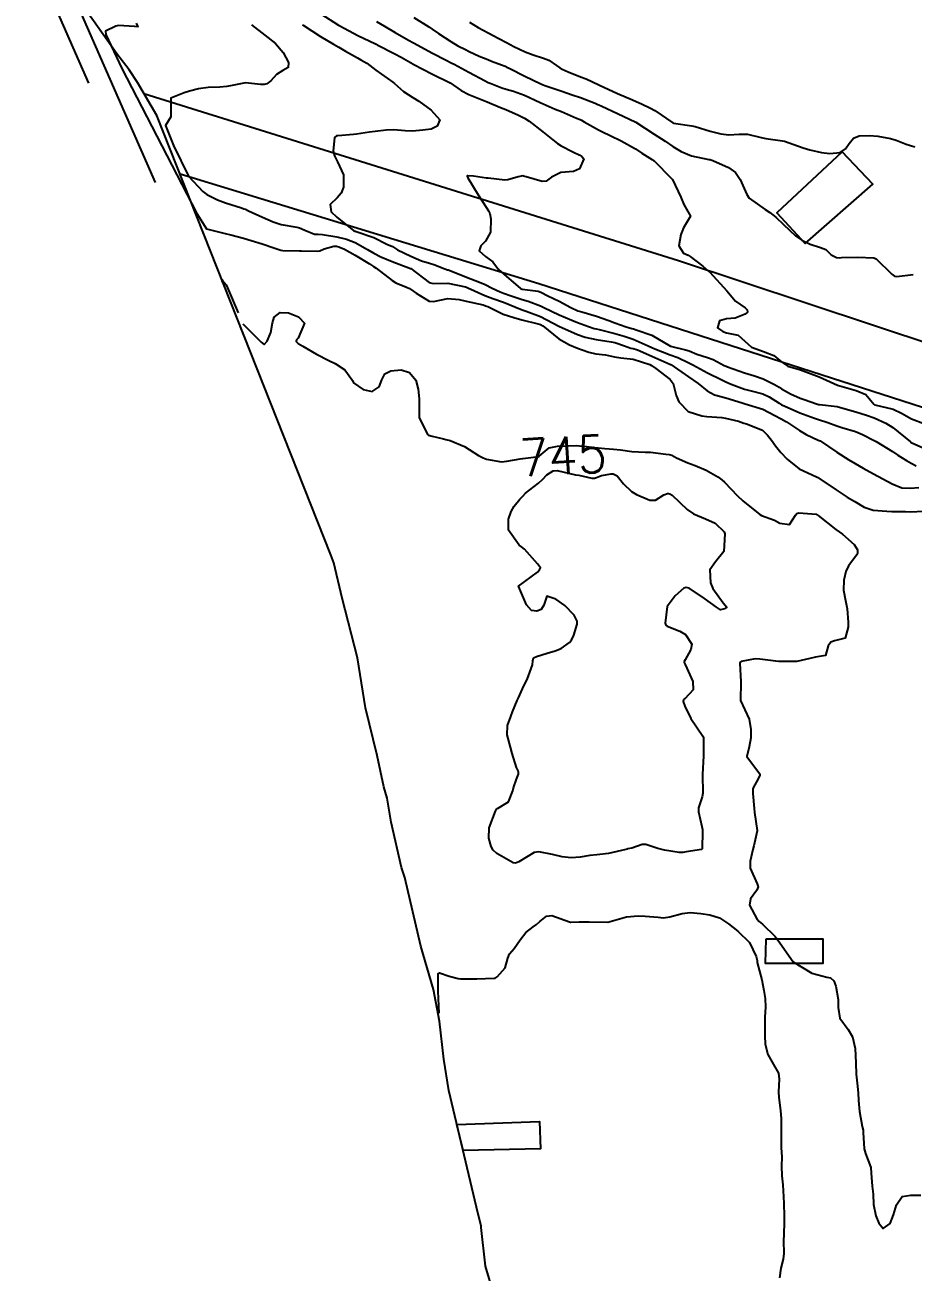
# Model space of a CAD drawing. Header units: metres. Extents: x 307586 to 320046, y 7427249 to 7434250.
# Drawn here: x 314121.3 to 314216.7, y 7432480.6 to 7432614.6 of the extents above; entities that cross this region are included whole.
import ezdxf
from ezdxf.enums import TextEntityAlignment as Align

# ---------------------------------------------------------------- set-up
doc = ezdxf.new("R2010")
doc.units = ezdxf.units.M
doc.header["$MEASUREMENT"] = 0
for name, color, linetype in [('Area', 45, 'Continuous'), ('Cotas', 45, 'Continuous'), ('Curvas de Nivel 1m', 11, 'Continuous'), ('Curvas de Nivel 5m', 15, 'Continuous'), ('Edificações', 30, 'Continuous'), ('Vias Primárias', 230, 'Continuous')]:
    doc.layers.add(name, color=color, linetype=linetype)
doc.styles.add('Style-STANDARD', font='STANDARD.shx')

msp = doc.modelspace()

# ---------------------------------------------------------------- linework, layer by layer
at = {"layer": 'Area'}
msp.add_polyline3d([(314171.65, 7432478.22, 747.36), (314170.76, 7432481.23, 746.76), (314170.3, 7432485.39, 751.95), (314170.31, 7432485.54, 746.87), (314169.8, 7432487.59, 748.19), (314166.81, 7432500.1, 746.56), (314166.29, 7432503.47, 753.16), (314165.83, 7432507.56, 748.97), (314165.17, 7432510.98, 746.33), (314163.81, 7432515.63, 745.68), (314162.09, 7432523.02, 745.68), (314161.74, 7432524.07, 745.62), (314160.61, 7432528.95, 750.7), (314160.19, 7432531.54, 749.88), (314159.83, 7432532.75, 746.8), (314159.11, 7432536.12, 746.49), (314157.88, 7432541.26, 745.62), (314157, 7432546.63, 745.97), (314155.35, 7432553.02, 745.63), (314154.46, 7432556.83, 747.19), (314154.16, 7432557.7, 747.51), (314135.46, 7432604.91, 742.93), (314133.36, 7432608.45, 743.86), (314132.48, 7432609.81, 745.17), (314131.15, 7432611.55, 744.81), (314128.01, 7432615.96, 744.06)], dxfattribs=at)
at = {"layer": 'Curvas de Nivel 1m', "flags": 128}
for points, elevation in [([(314128.12, 7432608.4), (314121.27, 7432624.07)], 743), ([(314135.31, 7432597.71), (314126.46, 7432617.93)], 744), ([(314153.07, 7432615.85), (314154.98, 7432614.63), (314155.05, 7432614.59), (314155.1, 7432614.56), (314157.04, 7432613.52), (314158.94, 7432612.6), (314159.02, 7432612.56), (314159.12, 7432612.51), (314161.01, 7432611.55), (314161.7, 7432611.17), (314162.95, 7432610.46), (314163, 7432610.43), (314163.06, 7432610.4), (314164.99, 7432609.39), (314166.97, 7432608.42), (314168.16, 7432607.6), (314168.96, 7432607.18), (314170.95, 7432606.37), (314172.38, 7432605.78), (314172.95, 7432605.57), (314174.31, 7432604.95), (314174.94, 7432604.64), (314175.45, 7432604.31), (314176.92, 7432603.14), (314178.02, 7432602.28), (314178.52, 7432601.9), (314178.9, 7432601.65), (314180.14, 7432601.01), (314180.89, 7432600.63), (314181.13, 7432600.49), (314181.33, 7432600.24), (314180.87, 7432599.18), (314180.23, 7432598.89), (314178.87, 7432598.78), (314177.85, 7432598.29), (314177.29, 7432597.86), (314176.86, 7432597.82), (314175.12, 7432598.32), (314174.86, 7432598.4), (314174.77, 7432598.41), (314174.29, 7432598.33), (314173.18, 7432598.01), (314172.86, 7432597.97), (314171.06, 7432598.17), (314170.86, 7432598.19), (314169.49, 7432598.38), (314168.85, 7432598.44), (314168.81, 7432598.44), (314168.78, 7432598.39), (314168.85, 7432598.22), (314169.96, 7432596.38), (314170.82, 7432595.05), (314171.1, 7432594.65), (314171.23, 7432594.36), (314171.35, 7432593.82), (314171.32, 7432592.36), (314170.77, 7432591.42), (314170.25, 7432590.9), (314170.1, 7432590.38), (314170.76, 7432589.74), (314171.56, 7432589.17), (314172.17, 7432588.35), (314172.74, 7432587.85), (314174.52, 7432586.32), (314174.71, 7432586.26), (314176.44, 7432586.02), (314176.71, 7432585.93), (314177.47, 7432585.52), (314178.7, 7432584.94), (314179.92, 7432584.26), (314180.69, 7432583.93), (314181.13, 7432583.8), (314182.68, 7432583.35), (314184.01, 7432582.87), (314184.67, 7432582.61), (314185.88, 7432582.18), (314186.51, 7432582.02), (314186.66, 7432581.97), (314186.96, 7432581.86), (314188.65, 7432581.29), (314190.64, 7432580.13), (314192.27, 7432579.74), (314192.64, 7432579.6), (314193.48, 7432579.25), (314194.63, 7432578.91), (314195.25, 7432578.7), (314196.42, 7432578.05), (314196.62, 7432577.95), (314196.79, 7432577.88), (314198.61, 7432577.25), (314199.69, 7432576.94), (314200.6, 7432576.61), (314201.81, 7432575.99), (314202.31, 7432575.71), (314202.59, 7432575.54), (314203.56, 7432574.99), (314204.58, 7432574.54), (314205.01, 7432574.39), (314206.35, 7432573.93), (314206.57, 7432573.86), (314206.65, 7432573.85), (314208.57, 7432573.62), (314208.93, 7432573.54), (314210.56, 7432573.06), (314211.72, 7432572.71), (314212.55, 7432572.41), (314213.79, 7432571.85), (314214.54, 7432571.38), (314216.44, 7432569.82), (314216.48, 7432569.78), (314216.52, 7432569.76), (314217.88, 7432569.16)], 741), ([(314133.21, 7432614.82), (314133.41, 7432614.45), (314133.05, 7432614.49), (314131.32, 7432614.57), (314131.05, 7432614.5), (314129.93, 7432613.97), (314129.97, 7432613.62), (314131.69, 7432609.97), (314139.75, 7432594.37), (314140.78, 7432592.73), (314142.78, 7432592.22), (314143.39, 7432592.08), (314144.77, 7432591.74), (314145.59, 7432591.49), (314146.77, 7432591.11), (314148.13, 7432590.64), (314148.76, 7432590.44), (314148.98, 7432590.41), (314150.76, 7432590.38), (314150.99, 7432590.38), (314152.76, 7432590.34), (314152.97, 7432590.37), (314153.42, 7432590.57), (314154.46, 7432590.87), (314154.77, 7432590.85), (314155, 7432590.79), (314155.62, 7432590.55), (314156.75, 7432589.91), (314158.29, 7432588.97), (314158.74, 7432588.69), (314159.01, 7432588.51), (314160.72, 7432587.16), (314161.14, 7432586.91), (314162.27, 7432586.47), (314162.58, 7432586.33), (314162.71, 7432586.26), (314163.33, 7432585.83), (314164.7, 7432584.96), (314165.17, 7432584.91), (314166.7, 7432585.24), (314167.95, 7432585.14), (314168.7, 7432584.96), (314170.52, 7432584.55), (314170.69, 7432584.49), (314170.78, 7432584.46), (314171, 7432584.37), (314172.68, 7432583.54), (314173.82, 7432583.19), (314174.67, 7432582.95), (314176.44, 7432582.52), (314176.67, 7432582.45), (314176.92, 7432582.29), (314178.65, 7432580.91), (314179.78, 7432580.26), (314180.64, 7432579.91), (314181.88, 7432579.48), (314182.63, 7432579.3), (314183.67, 7432579.17), (314184.63, 7432578.97), (314185.31, 7432578.87), (314186.63, 7432578.73), (314188.44, 7432578.15), (314188.62, 7432578.04), (314189.06, 7432577.71), (314190.6, 7432576.52), (314190.95, 7432576.12), (314191.27, 7432574.81), (314191.53, 7432574.12), (314192.56, 7432573.11), (314194.02, 7432572.62), (314194.55, 7432572.56), (314196.16, 7432572.45), (314196.55, 7432572.39), (314197.97, 7432572.04), (314198.54, 7432571.85), (314198.8, 7432571.77), (314200.53, 7432571.08), (314201.07, 7432570.54), (314201.5, 7432570), (314201.95, 7432569.42), (314202.51, 7432568.7), (314203.19, 7432567.97), (314204.49, 7432566.95), (314206.35, 7432566.06), (314206.47, 7432566), (314206.59, 7432565.93), (314208.46, 7432564.67), (314209.65, 7432563.9), (314210.45, 7432563.42), (314211.48, 7432562.83), (314212.43, 7432562.49), (314213.91, 7432562.37), (314214.43, 7432562.34), (314215.92, 7432562.33), (314216.43, 7432562.32), (314217.84, 7432562.39)], 744), ([(314145.62, 7432614.67), (314147.04, 7432613.56), (314148.18, 7432612.64), (314149.01, 7432611.69), (314149.58, 7432610.62), (314149.54, 7432610.08), (314148.99, 7432609.74), (314148.3, 7432609.32), (314147.7, 7432608.64), (314147.28, 7432608.33), (314146.97, 7432608.25), (314146.57, 7432608.25), (314144.97, 7432608.41), (314143.53, 7432608.13), (314142.97, 7432608.01), (314142.23, 7432607.97), (314140.96, 7432607.93), (314139.91, 7432607.79), (314138.96, 7432607.53), (314138.37, 7432607.35), (314136.95, 7432606.77), (314136.93, 7432604.77), (314136.39, 7432603.83), (314137.25, 7432601.68), (314138.85, 7432598.39), (314140.4, 7432596.73), (314140.83, 7432596.41), (314141.96, 7432595.85), (314142.82, 7432595.53), (314144.53, 7432594.97), (314144.81, 7432594.88), (314144.96, 7432594.83), (314145.29, 7432594.67), (314146.8, 7432593.99), (314147.95, 7432593.49), (314148.79, 7432593.2), (314150.49, 7432592.91), (314150.79, 7432592.84), (314151.34, 7432592.6), (314152.37, 7432592.17), (314152.78, 7432592.14), (314153.23, 7432592.13), (314154.78, 7432591.86), (314155.84, 7432591.61), (314156.77, 7432591.27), (314158.1, 7432590.52), (314158.76, 7432590.12), (314159.53, 7432589.73), (314160.74, 7432589.22), (314162.71, 7432588.48), (314162.73, 7432588.47), (314162.75, 7432588.46), (314164.72, 7432586.96), (314165.14, 7432586.86), (314166.72, 7432586.88), (314168.61, 7432586.5), (314168.71, 7432586.46), (314168.87, 7432586.39), (314170.7, 7432585.57), (314171.57, 7432585.23), (314172.7, 7432584.83), (314173.93, 7432584.33), (314174.69, 7432584.01), (314175.13, 7432583.87), (314176.68, 7432583.31), (314178.66, 7432582.27), (314180.65, 7432581.37), (314181.49, 7432581.08), (314182.65, 7432580.84), (314184.27, 7432580.58), (314184.65, 7432580.5), (314184.88, 7432580.43), (314185.61, 7432580.19), (314186.38, 7432579.91), (314186.64, 7432579.85), (314187.1, 7432579.71), (314188.63, 7432579.03), (314190.57, 7432578.18), (314190.62, 7432578.16), (314190.65, 7432578.15), (314190.68, 7432578.13), (314192.6, 7432576.82), (314193.61, 7432576.09), (314194.59, 7432575.31), (314195.39, 7432574.87), (314196.58, 7432574.55), (314198.35, 7432574.03), (314198.57, 7432573.96), (314198.67, 7432573.93), (314200.56, 7432573.34), (314201.86, 7432572.68), (314202.55, 7432572.29), (314203.12, 7432571.97), (314204.53, 7432571.05), (314205.22, 7432570.64), (314206.52, 7432570.03), (314206.72, 7432569.93), (314208.51, 7432568.74), (314209.83, 7432567.9), (314210.5, 7432567.5), (314211.36, 7432567.01), (314212.48, 7432566.39), (314213.47, 7432565.85), (314214.47, 7432565.31), (314215.52, 7432564.88), (314216.46, 7432564.85), (314217.33, 7432564.93)], 743), ([(314151.1, 7432614.65), (314151.16, 7432614.61), (314153.03, 7432613.39), (314154.43, 7432612.57), (314155.02, 7432612.24), (314155.73, 7432611.84), (314157.01, 7432611.11), (314157.38, 7432610.91), (314158.01, 7432610.52), (314158.99, 7432609.78), (314160.8, 7432608.49), (314160.97, 7432608.35), (314161.97, 7432607.48), (314162.96, 7432606.85), (314163.61, 7432606.45), (314164.94, 7432605.5), (314165.84, 7432604.43), (314165.58, 7432603.78), (314164.92, 7432603.45), (314164.04, 7432603.32), (314162.91, 7432603.23), (314162.14, 7432603.25), (314160.92, 7432603.36), (314160.08, 7432603.33), (314158.91, 7432603.19), (314158.31, 7432603.12), (314156.91, 7432602.92), (314156.58, 7432602.87), (314154.91, 7432602.73), (314154.76, 7432602.71), (314154.54, 7432602.56), (314154.39, 7432601.07), (314154.53, 7432600.56), (314154.87, 7432599.93), (314155.5, 7432598.55), (314155.49, 7432597.2), (314155.26, 7432596.55), (314154.83, 7432596.06), (314154.06, 7432595.33), (314154.17, 7432594.57), (314154.8, 7432593.99), (314156.62, 7432592.53), (314156.74, 7432592.49), (314156.78, 7432592.48), (314156.87, 7432592.44), (314158.78, 7432591.78), (314160.17, 7432591.09), (314160.77, 7432590.82), (314160.97, 7432590.69), (314161.31, 7432590.48), (314162.75, 7432589.79), (314163.89, 7432589.3), (314164.74, 7432589.03), (314165.21, 7432588.9), (314166.38, 7432588.42), (314166.67, 7432588.33), (314166.74, 7432588.32), (314166.85, 7432588.3), (314168.73, 7432587.55), (314170.11, 7432586.99), (314170.72, 7432586.73), (314171.47, 7432586.36), (314172.33, 7432585.97), (314172.71, 7432585.83), (314173.52, 7432585.52), (314174.7, 7432585.15), (314175.36, 7432584.97), (314176.69, 7432584.47), (314177.04, 7432584.29), (314178.68, 7432583.47), (314180.03, 7432582.9), (314180.67, 7432582.66), (314181.85, 7432582.23), (314182.46, 7432582.02), (314182.66, 7432581.97), (314182.97, 7432581.91), (314184.66, 7432581.47), (314185.68, 7432581.21), (314186.65, 7432580.88), (314188.24, 7432580.15), (314188.64, 7432579.97), (314188.95, 7432579.84), (314190.63, 7432579.2), (314191.42, 7432578.9), (314192.63, 7432578.34), (314193.06, 7432578.1), (314194.61, 7432577.24), (314196.17, 7432576.49), (314196.6, 7432576.29), (314197.16, 7432576.04), (314198.59, 7432575.49), (314199.31, 7432575.3), (314200.58, 7432574.99), (314201.26, 7432574.68), (314202.31, 7432573.98), (314202.57, 7432573.82), (314202.86, 7432573.69), (314204.56, 7432572.96), (314206.11, 7432572.38), (314206.55, 7432572.25), (314207.56, 7432571.92), (314208.54, 7432571.54), (314209.08, 7432571.36), (314210.53, 7432570.95), (314211.29, 7432570.64), (314212.52, 7432569.99), (314212.76, 7432569.86), (314214.51, 7432568.78), (314215.07, 7432568.4), (314216.01, 7432567.82), (314216.5, 7432567.55), (314217.05, 7432567.25)], 742), ([(314163.06, 7432615.46), (314164.67, 7432614.44), (314165.05, 7432614.2), (314165.73, 7432613.74), (314167.03, 7432612.88), (314167.8, 7432612.41), (314168.61, 7432611.99), (314169.02, 7432611.8), (314170.1, 7432611.29), (314171.01, 7432610.92), (314171.4, 7432610.76), (314172.5, 7432610.35), (314172.87, 7432610.21), (314173, 7432610.15), (314173.38, 7432609.96), (314174.99, 7432609.14), (314176.73, 7432608.3), (314176.98, 7432608.2), (314177.13, 7432608.15), (314178.97, 7432607.51), (314180.09, 7432607.13), (314180.96, 7432606.83), (314182.54, 7432606.23), (314182.83, 7432606.1), (314182.95, 7432606.04), (314183.27, 7432605.9), (314184.94, 7432605.12), (314186.93, 7432604.18), (314188.91, 7432602.91), (314190.07, 7432602.14), (314190.9, 7432601.57), (314191.8, 7432601.03), (314192.89, 7432600.59), (314194.77, 7432600.19), (314194.88, 7432600.17), (314195.19, 7432600.08), (314196.88, 7432599.31), (314197.62, 7432598.8), (314198.13, 7432598.04), (314198.84, 7432596.42), (314199.12, 7432596.03), (314200.82, 7432594.82), (314201.31, 7432594.49), (314201.96, 7432593.99), (314202.8, 7432593.18), (314204.09, 7432591.97), (314204.78, 7432591.52), (314205.65, 7432591.07), (314206.77, 7432590.72), (314207.35, 7432590.51), (314207.93, 7432589.92), (314208.5, 7432589.65), (314208.76, 7432589.62), (314209.03, 7432589.63), (314210.76, 7432589.7), (314212.51, 7432589.62), (314212.76, 7432589.5), (314214.44, 7432587.84), (314214.74, 7432587.63), (314214.98, 7432587.59), (314216.74, 7432587.82)], 739), ([(314169.06, 7432614.95), (314169.97, 7432614.38), (314171.04, 7432613.79), (314172.2, 7432613.19), (314173.03, 7432612.75), (314173.82, 7432612.33), (314175.02, 7432611.77), (314175.9, 7432611.43), (314177.01, 7432611.06), (314177.56, 7432610.84), (314178.38, 7432610.28), (314178.74, 7432610.02), (314179, 7432609.89), (314179.64, 7432609.62), (314180.99, 7432609.07), (314181.59, 7432608.84), (314182.93, 7432608.22), (314182.98, 7432608.2), (314183.02, 7432608.18), (314184.97, 7432607.26), (314186.55, 7432606.59), (314186.96, 7432606.43), (314187.54, 7432606.17), (314188.49, 7432605.7), (314188.95, 7432605.43), (314190.89, 7432604.13), (314190.93, 7432604.11), (314190.98, 7432604.08), (314192.93, 7432603.81), (314193.31, 7432603.71), (314194.92, 7432603.21), (314196.06, 7432602.93), (314196.91, 7432602.83), (314198.04, 7432602.92), (314198.92, 7432602.9), (314200.39, 7432602.54), (314200.91, 7432602.43), (314202.69, 7432602.2), (314202.91, 7432602.15), (314203.42, 7432601.97), (314204.9, 7432601.43), (314205.63, 7432601.22), (314206.89, 7432600.93), (314207.79, 7432600.82), (314208.89, 7432600.94), (314209.47, 7432601.33), (314209.84, 7432601.9), (314210.33, 7432602.48), (314210.92, 7432602.71), (314212.02, 7432602.77), (314212.92, 7432602.7), (314214.31, 7432602.45), (314214.91, 7432602.26), (314215.99, 7432601.83), (314216.9, 7432601.54)], 738), ([(314165.78, 7432508.41), (314165.68, 7432510.8), (314165.69, 7432512.68), (314165.83, 7432512.77), (314166.87, 7432512.4), (314167.82, 7432512.14), (314168.09, 7432512.12), (314169.82, 7432512.1), (314171.68, 7432512.2), (314171.82, 7432512.2), (314171.92, 7432512.25), (314172.03, 7432512.34), (314172.87, 7432513.3), (314173.18, 7432514.33), (314173.36, 7432514.82), (314173.86, 7432515.39), (314174.49, 7432516.31), (314175.09, 7432517.09), (314175.89, 7432517.72), (314176.23, 7432517.95), (314176.6, 7432518.28), (314177.32, 7432518.86), (314177.91, 7432518.92), (314179.81, 7432518.25), (314179.9, 7432518.22), (314179.94, 7432518.21), (314180.85, 7432518.24), (314181.9, 7432518.25), (314183.9, 7432518.2), (314185.91, 7432518.78), (314187.17, 7432518.9), (314187.91, 7432518.85), (314189.31, 7432518.74), (314189.91, 7432518.69), (314190.58, 7432518.79), (314191.91, 7432519.15), (314192.77, 7432519.24), (314193.91, 7432519.14), (314194.86, 7432519.01), (314195.91, 7432518.68), (314196.89, 7432518.04), (314197.89, 7432517.23), (314199.14, 7432516.02), (314199.86, 7432514.53), (314199.95, 7432514.1), (314199.96, 7432514.01), (314199.98, 7432513.87), (314200.47, 7432512), (314200.68, 7432510.87), (314200.81, 7432509.99), (314200.86, 7432509.06), (314200.8, 7432507.99), (314200.78, 7432506.98), (314200.79, 7432505.99), (314200.83, 7432505.08), (314201.11, 7432503.99), (314201.72, 7432502.9), (314202.24, 7432501.97), (314202.34, 7432501.33), (314202.25, 7432499.97), (314202.28, 7432499.37), (314202.48, 7432497.97), (314202.54, 7432497.08), (314202.54, 7432495.97), (314202.54, 7432495.06), (314202.56, 7432493.97), (314202.6, 7432492.97), (314202.57, 7432491.97), (314202.6, 7432490.94), (314202.71, 7432489.97), (314202.81, 7432488.7), (314202.84, 7432487.97), (314202.88, 7432486.61), (314202.87, 7432485.97), (314202.82, 7432484.64), (314202.81, 7432483.97), (314202.83, 7432482.61), (314202.75, 7432481.97), (314202.49, 7432481.01), (314202.35, 7432479.97)], 746)]:
    msp.add_lwpolyline(points, dxfattribs=dict(at, elevation=elevation))
at = {"layer": 'Curvas de Nivel 1m', "elevation": 746, "flags": 128}
msp.add_lwpolyline([(314183.25, 7432566.21), (314184.27, 7432566.41), (314184.48, 7432566.4), (314184.9, 7432566.19), (314185.59, 7432565.31), (314186.46, 7432564.48), (314187.01, 7432564.16), (314188.44, 7432563.58), (314189.04, 7432563.55), (314189.94, 7432564.14), (314190.31, 7432564.28), (314190.45, 7432564.28), (314190.58, 7432564.25), (314190.83, 7432564.12), (314192.43, 7432562.58), (314193.12, 7432562.09), (314194.42, 7432561.57), (314195.44, 7432561.09), (314196.4, 7432560.15), (314196.46, 7432560.05), (314196.5, 7432559.95), (314196.38, 7432558.05), (314195.5, 7432556.93), (314194.88, 7432556.07), (314194.94, 7432554.67), (314195.21, 7432554.07), (314196.31, 7432552.52), (314196.69, 7432552.05), (314196.45, 7432551.9), (314196.3, 7432551.85), (314196.04, 7432551.79), (314195.6, 7432552.06), (314194.32, 7432552.99), (314192.64, 7432554.1), (314192.33, 7432554.17), (314192.08, 7432554.1), (314191.14, 7432553.3), (314190.3, 7432552.13), (314190.08, 7432550.34), (314190.15, 7432550.13), (314190.28, 7432550.02), (314191.66, 7432549.49), (314192.27, 7432549.11), (314192.93, 7432548.09), (314192.85, 7432547.5), (314192.24, 7432546.4), (314192.13, 7432546.21), (314192.13, 7432546.1), (314192.16, 7432546.03), (314192.23, 7432545.91), (314193.04, 7432544.09), (314193.1, 7432543.19), (314192.18, 7432542.23), (314192.11, 7432542.18), (314192.05, 7432542.1), (314192.01, 7432541.93), (314192.18, 7432541.44), (314192.83, 7432540.09), (314194.14, 7432538.2), (314194.17, 7432538.11), (314194.18, 7432538.08), (314194.18, 7432538.04), (314194.21, 7432536.08), (314194.09, 7432534.08), (314194.12, 7432532.08), (314194.06, 7432531.68), (314193.64, 7432530.49), (314193.64, 7432530.08), (314194.03, 7432528.49), (314194.1, 7432528.16), (314194.1, 7432528.08), (314194.1, 7432528), (314194.05, 7432526.08), (314193.99, 7432526.03), (314192.33, 7432525.76), (314191.99, 7432525.71), (314191.59, 7432525.7), (314189.99, 7432525.95), (314189.29, 7432526.14), (314188, 7432526.57), (314187.61, 7432526.54), (314186.48, 7432526.17), (314186.08, 7432526.08), (314185.99, 7432526.06), (314185.85, 7432526.03), (314183.99, 7432525.58), (314182.74, 7432525.45), (314181.98, 7432525.37), (314180.93, 7432525.18), (314179.98, 7432525.13), (314179.01, 7432525.23), (314177.98, 7432525.47), (314176.51, 7432525.76), (314175.99, 7432525.7), (314174.36, 7432524.69), (314173.98, 7432524.54), (314173.73, 7432524.57), (314171.99, 7432525.59), (314171.59, 7432525.94), (314171.36, 7432526.35), (314171.12, 7432527.24), (314171.16, 7432528.35), (314171.83, 7432530.13), (314171.95, 7432530.34), (314172.04, 7432530.43), (314173.23, 7432531.15), (314173.7, 7432532.32), (314173.76, 7432532.63), (314174.08, 7432533.58), (314174.31, 7432534.1), (314174.33, 7432534.32), (314174.27, 7432534.49), (314174.1, 7432534.84), (314173.64, 7432536.32), (314173.44, 7432537.01), (314173.08, 7432538.33), (314173.12, 7432539.36), (314173.49, 7432540.33), (314173.66, 7432540.83), (314174.18, 7432542.02), (314174.31, 7432542.32), (314174.89, 7432543.62), (314175.23, 7432544.3), (314175.81, 7432545.88), (314175.86, 7432546.3), (314175.91, 7432546.62), (314176.24, 7432546.77), (314177.41, 7432547.11), (314178.25, 7432547.36), (314178.9, 7432547.62), (314179.78, 7432548.25), (314180.01, 7432548.51), (314180.27, 7432549.07), (314180.6, 7432550.25), (314180.61, 7432550.56), (314180.29, 7432551.2), (314179.31, 7432552.26), (314178.31, 7432552.94), (314177.36, 7432553.24), (314177.02, 7432552.28), (314176.76, 7432551.82), (314176.3, 7432551.62), (314175.7, 7432551.7), (314175.19, 7432552.31), (314174.33, 7432554.32), (314176.35, 7432555.81), (314176.57, 7432556.07), (314176.66, 7432556.29), (314176.36, 7432556.73), (314174.94, 7432558.31), (314174.62, 7432558.56), (314174.39, 7432558.73), (314173.25, 7432560.33), (314173.24, 7432561.51), (314173.54, 7432562.33), (314173.84, 7432562.92), (314174.44, 7432563.68), (314174.79, 7432563.98), (314175.07, 7432564.31), (314176.46, 7432565.41), (314176.93, 7432565.83), (314177.37, 7432566.28), (314178.04, 7432566.71), (314178.48, 7432566.76), (314180.44, 7432566.29), (314180.47, 7432566.28), (314180.8, 7432566.25), (314182.18, 7432565.93), (314182.47, 7432565.92), (314182.7, 7432565.99)], close=True, dxfattribs=at)
at = {"layer": 'Curvas de Nivel 5m', "flags": 128}
for points, elevation in [([(314159.06, 7432615.03), (314159.92, 7432614.5), (314161.04, 7432613.84), (314162.48, 7432613.02), (314163.03, 7432612.71), (314163.48, 7432612.46), (314165.01, 7432611.63), (314166.62, 7432610.81), (314167, 7432610.61), (314167.13, 7432610.55), (314167.39, 7432610.41), (314168.99, 7432609.56), (314170.73, 7432608.62), (314170.97, 7432608.49), (314171.06, 7432608.45), (314171.26, 7432608.37), (314172.51, 7432607.88), (314172.97, 7432607.74), (314173.79, 7432607.51), (314174.96, 7432607.08), (314176.63, 7432606.3), (314176.95, 7432606.15), (314178.27, 7432605.6), (314178.94, 7432605.33), (314180.56, 7432604.63), (314180.94, 7432604.47), (314181.08, 7432604.4), (314181.37, 7432604.24), (314182.92, 7432603.38), (314184.58, 7432602.53), (314184.91, 7432602.39), (314185.35, 7432602.2), (314186.89, 7432601.31), (314187.57, 7432600.85), (314188.73, 7432600.15), (314188.82, 7432600.09), (314188.88, 7432600.03), (314190.77, 7432598.13), (314190.86, 7432598.02), (314191.77, 7432596.12), (314192.07, 7432595.36), (314192.81, 7432594.1), (314192.06, 7432592.84), (314191.76, 7432592.12), (314191.55, 7432590.89), (314192.06, 7432590.11), (314192.55, 7432589.89), (314192.76, 7432589.77), (314194.14, 7432588.7), (314194.74, 7432588.19), (314194.87, 7432588.08), (314196.71, 7432586.06), (314197.62, 7432584.96), (314198.69, 7432584.22), (314198.9, 7432584.03), (314198.94, 7432583.78), (314198.69, 7432583.56), (314197.6, 7432583.13), (314196.68, 7432583.06), (314195.9, 7432582.85), (314195.69, 7432582.07), (314196.28, 7432581.69), (314196.66, 7432581.56), (314197.91, 7432581.29), (314198.65, 7432580.67), (314199.35, 7432580.02), (314200.64, 7432579.56), (314201.77, 7432579.13), (314202.63, 7432578.41), (314203.26, 7432577.97), (314204.62, 7432577.56), (314205.2, 7432577.37), (314206.61, 7432576.81), (314208.59, 7432575.91), (314210.59, 7432575.37), (314211.65, 7432574.94), (314212.53, 7432573.86), (314212.57, 7432573.83), (314212.61, 7432573.82), (314214.57, 7432573.34), (314215.49, 7432572.9), (314216.55, 7432572.31), (314217.86, 7432571.8)], 740), ([(314142.49, 7432587.02), (314142.43, 7432587.28), (314142.63, 7432586.92), (314142.65, 7432586.89), (314142.72, 7432586.94), (314142.89, 7432586.7), (314143.03, 7432586.38), (314144.17, 7432583.69)], 745), ([(314144.76, 7432582.42), (314144.77, 7432582.45), (314146.64, 7432580.55), (314146.98, 7432580.31), (314147.29, 7432580.64), (314147.71, 7432581.58), (314147.87, 7432582.64), (314148.06, 7432583.25), (314148.68, 7432583.72), (314149.6, 7432583.7), (314150.67, 7432583.27), (314151.3, 7432582.6), (314150.65, 7432580.99), (314150.46, 7432580.8), (314150.43, 7432580.61), (314150.64, 7432580.4), (314151.12, 7432580.12), (314152.62, 7432579.27), (314153.93, 7432578.57), (314154.61, 7432578.26), (314155.64, 7432577.59), (314156.41, 7432576.53), (314156.47, 7432576.41), (314156.59, 7432576.16), (314157.63, 7432575.47), (314158.58, 7432575.24), (314159.33, 7432575.76), (314159.64, 7432576.5), (314159.95, 7432577.15), (314160.6, 7432577.47), (314161.71, 7432577.58), (314162.6, 7432577.29), (314163.28, 7432576.45), (314163.52, 7432575.51), (314163.64, 7432574.45), (314163.64, 7432573.37), (314163.63, 7432572.45), (314164.52, 7432570.64), (314164.63, 7432570.55), (314165.03, 7432570.43), (314166.26, 7432570.16), (314166.52, 7432570.09), (314166.96, 7432569.97), (314168.51, 7432569.32), (314170, 7432568.38), (314170.5, 7432568.11), (314170.89, 7432567.97), (314172.49, 7432567.67), (314173.07, 7432567.76), (314174.5, 7432568), (314174.78, 7432568.04), (314176.5, 7432568.27), (314176.52, 7432568.27), (314176.55, 7432568.29), (314177.61, 7432569.18), (314178.51, 7432569.37), (314179.38, 7432569.39), (314180.51, 7432569.43), (314181.62, 7432569.34), (314182.51, 7432569.21), (314183.6, 7432569.12), (314184.51, 7432569.06), (314185.29, 7432568.97), (314186.51, 7432568.81), (314187.93, 7432568.74), (314188.51, 7432568.71), (314190.13, 7432568.51), (314190.51, 7432568.48), (314190.78, 7432568.4), (314191.3, 7432568.12), (314192.5, 7432567.59), (314193.29, 7432567.29), (314194.48, 7432566.8), (314195.72, 7432566.06), (314196.17, 7432565.75), (314196.47, 7432565.49), (314197.85, 7432564.04), (314198.44, 7432563.48), (314200.24, 7432562.01), (314200.42, 7432561.92), (314201.83, 7432561.41), (314202.41, 7432561.11), (314203.45, 7432560.94), (314204.09, 7432561.96), (314204.24, 7432562.15), (314204.43, 7432562.21), (314206.3, 7432562.06), (314206.42, 7432562), (314206.53, 7432561.93), (314208.41, 7432560.42), (314209.14, 7432559.9), (314210.39, 7432558.81), (314210.73, 7432558.23), (314210.73, 7432557.88), (314210.63, 7432557.64), (314210.37, 7432557.26), (314209.77, 7432556.49), (314209.51, 7432555.9), (314209.27, 7432554.98), (314209.24, 7432553.9), (314209.45, 7432552.77), (314209.63, 7432551.9), (314209.73, 7432550.45), (314209.73, 7432549.9), (314209.43, 7432548.74), (314208.27, 7432548.44), (314207.89, 7432548.29), (314207.61, 7432547.92), (314207.31, 7432546.86), (314206.24, 7432546.68), (314205.62, 7432546.56), (314204.24, 7432546.24), (314203.98, 7432546.22), (314202.24, 7432546.23), (314201.97, 7432546.25), (314200.24, 7432546.49), (314199.74, 7432546.52), (314198.24, 7432546.22), (314198.12, 7432546.15), (314198.09, 7432546.03), (314198.21, 7432544.03), (314198.18, 7432542.03), (314199.09, 7432540.02), (314199.27, 7432538.9), (314199.28, 7432538.02), (314199.1, 7432537.05), (314198.85, 7432536.02), (314200.1, 7432534.32), (314200.24, 7432534.16), (314200.26, 7432534.01), (314200.09, 7432533.7), (314199.5, 7432532.59), (314199.51, 7432532.02), (314199.64, 7432530.42), (314199.69, 7432530.01), (314199.98, 7432528.05), (314199.98, 7432528.01), (314199.6, 7432526.41), (314199.51, 7432526.01), (314199.22, 7432524.78), (314199.21, 7432524.02), (314199.95, 7432522.32), (314200.06, 7432522.01), (314199.94, 7432521.66), (314199.25, 7432520.7), (314199.13, 7432520.02), (314199.91, 7432518.55), (314200.18, 7432518.28), (314200.53, 7432518), (314201.88, 7432516.68), (314202.41, 7432515.97), (314203.85, 7432513.96), (314205.84, 7432512.74), (314207.44, 7432512.3), (314207.83, 7432512.22), (314208.19, 7432511.91), (314208.4, 7432511.32), (314208.67, 7432509.9), (314208.67, 7432509.03), (314208.86, 7432507.9), (314209.76, 7432506.66), (314210.22, 7432505.88), (314210.48, 7432504.62), (314210.53, 7432503.88), (314210.56, 7432503.04), (314210.61, 7432501.88), (314210.7, 7432500.89), (314210.81, 7432499.87), (314210.85, 7432499.05), (314210.95, 7432497.87), (314211.26, 7432496.24), (314211.34, 7432495.86), (314211.37, 7432495.6), (314211.48, 7432493.86), (314211.61, 7432493.33), (314212.19, 7432491.85), (314212.21, 7432491.22), (314212.32, 7432489.85), (314212.43, 7432488.98), (314212.45, 7432487.85), (314212.72, 7432486.66), (314213.04, 7432485.84), (314213.51, 7432485.27), (314214.24, 7432485.83), (314214.6, 7432486.75), (314214.92, 7432487.82), (314215.55, 7432488.74), (314216.47, 7432488.88), (314217.55, 7432488.86)], 745)]:
    msp.add_lwpolyline(points, dxfattribs=dict(at, elevation=elevation))
at = {"layer": 'Edificações'}
for points in [[(314209.1, 7432600.99), (314202.06, 7432594.46), (314205.13, 7432591.15), (314212.41, 7432597.52)], [(314200.91, 7432516.39), (314200.84, 7432513.79), (314207.07, 7432513.8), (314207.06, 7432516.38)]]:
    msp.add_lwpolyline(points, close=True, dxfattribs=at)
at = {"layer": 'Edificações', "elevation": 747.04}
msp.add_lwpolyline([(314167.68, 7432496.45), (314176.57, 7432496.78), (314176.68, 7432493.84), (314168.35, 7432493.65)], close=True, dxfattribs=at)
at = {"layer": 'Vias Primárias', "elevation": 743.56}
msp.add_lwpolyline([(314134.05, 7432607.29), (314191.5, 7432589.33), (314254.28, 7432568.52), (314291.33, 7432557.68), (314322.36, 7432548.55)], dxfattribs=at)
msp.add_lwpolyline([(314134.05, 7432607.29), (314191.5, 7432589.33), (314254.28, 7432568.52), (314291.33, 7432557.68), (314322.36, 7432548.55)], dxfattribs=at)
at = {"layer": 'Vias Primárias', "elevation": 743.54}
msp.add_lwpolyline([(314137.94, 7432598.65), (314176.5, 7432586.87), (314217.75, 7432573.56), (314237.66, 7432566.47, -0.136561), (314248.39, 7432558.91, -0.155166), (314251.43, 7432551.24), (314253.41, 7432509.63), (314254.38, 7432467.25), (314256.14, 7432415.52), (314258.67, 7432358.33), (314260.03, 7432316.16), (314261.79, 7432270.09), (314263.34, 7432232.2)], format="xyb", dxfattribs=at)
msp.add_lwpolyline([(314137.94, 7432598.65), (314176.5, 7432586.87), (314217.75, 7432573.56), (314237.66, 7432566.47, -0.136561), (314248.39, 7432558.91, -0.155166), (314251.43, 7432551.24), (314253.41, 7432509.63), (314254.38, 7432467.25), (314256.14, 7432415.52), (314258.67, 7432358.33), (314260.03, 7432316.16), (314261.79, 7432270.09), (314263.34, 7432232.2)], format="xyb", dxfattribs=at)

# ---------------------------------------------------------------- texts
at = {"layer": 'Cotas', "style": 'Style-STANDARD'}
msp.add_text('745', height=4, rotation=3.3173, dxfattribs=at).set_placement((314179.09, 7432568.34, 745), align=Align.MIDDLE_CENTER)

doc.saveas('drawing.dxf')
